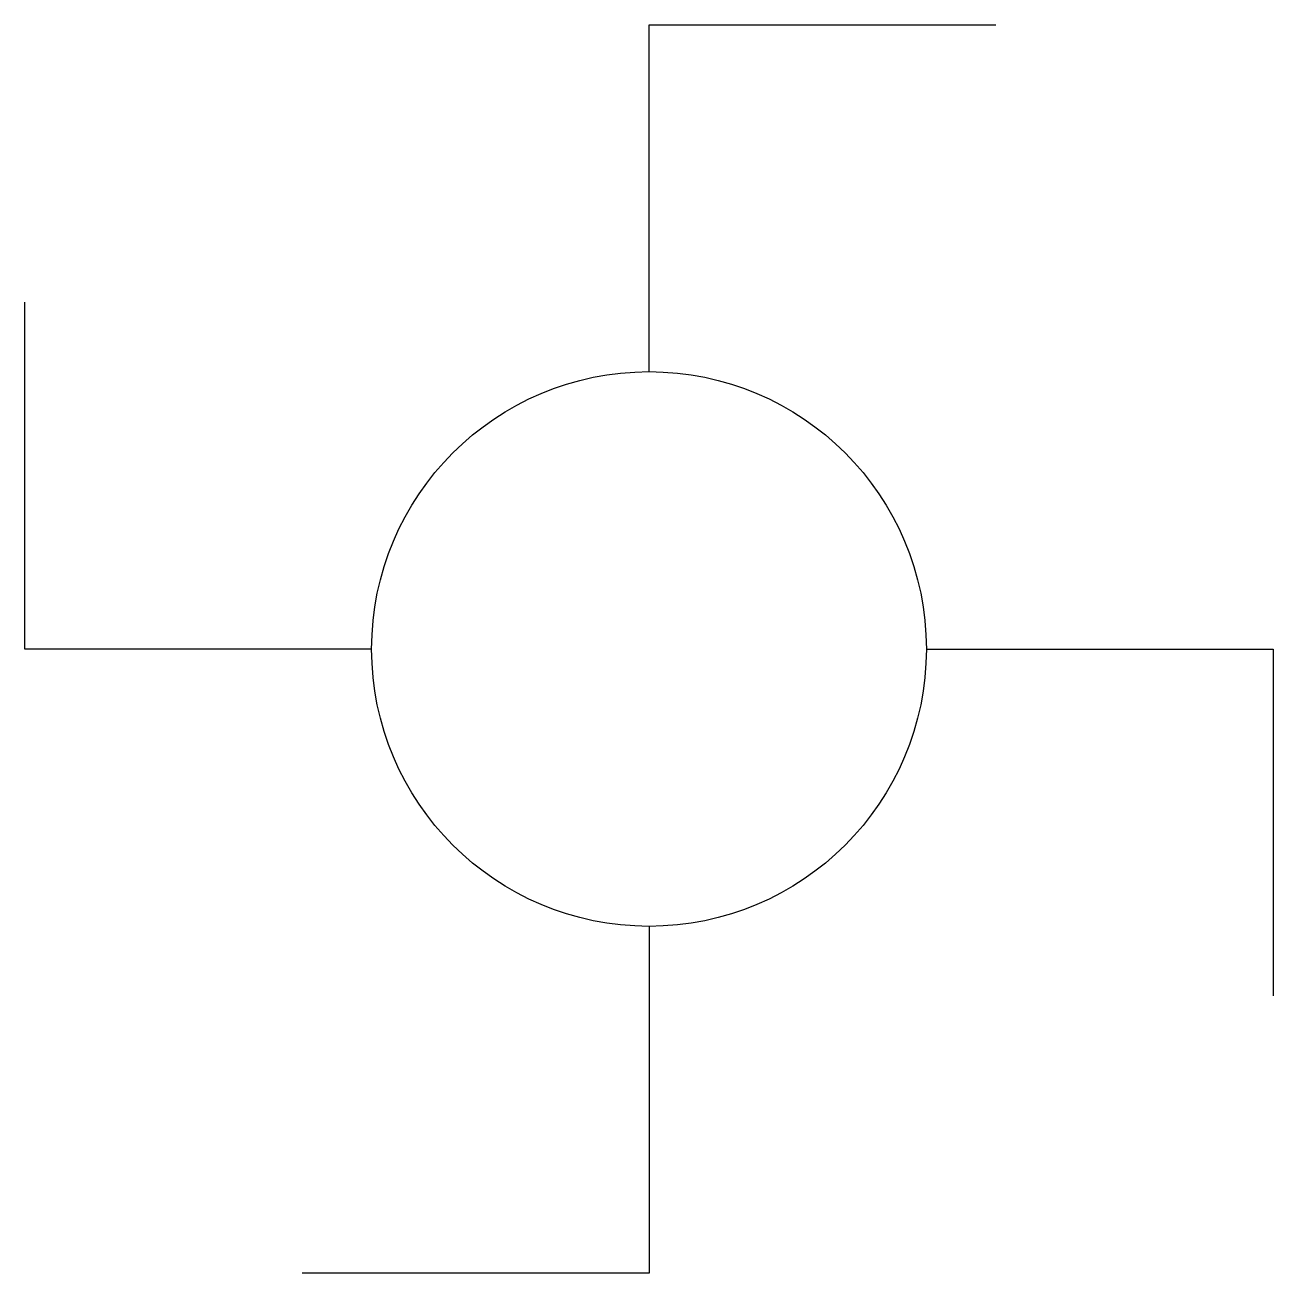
# Model space of a CAD drawing. Extents: x -1.8 to 1.8, y -1.8 to 1.8.
import ezdxf

# ---------------------------------------------------------------- set-up
doc = ezdxf.new("R2010")
doc.units = 0
doc.layers.get('0').update_dxf_attribs({"linetype": 'CONTINUOUS'})

msp = doc.modelspace()

# ---------------------------------------------------------------- linework, layer by layer
at = {"color": 0}
for p, q in [((0, 0.8), (0, 1.8)), ((0, 1.8), (1, 1.8)), ((-1.8, 0), (-1.8, 1)), ((-0.8, 0), (-1.8, 0)), ((0.8, 0), (1.8, 0)), ((1.8, 0), (1.8, -1)), ((0, -0.8), (0, -1.8)), ((0, -1.8), (-1, -1.8))]:
    msp.add_line(p, q, dxfattribs=at)
msp.add_circle((0, 0), 0.8, dxfattribs=at)

doc.saveas('drawing.dxf')
